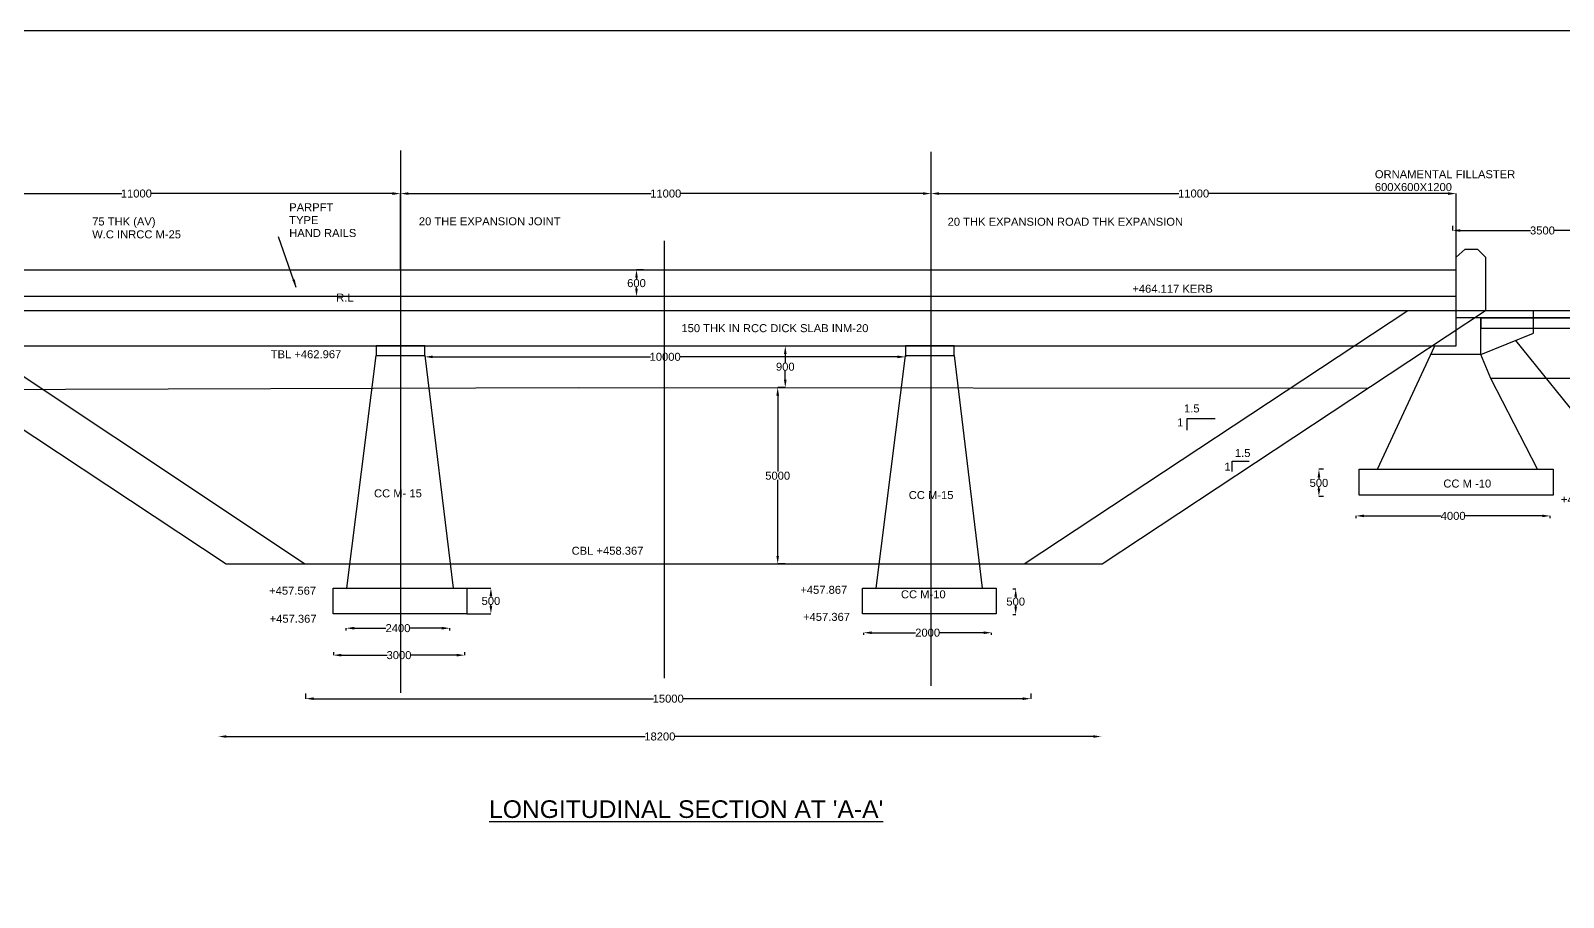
# Model space of a CAD drawing. Header units: inches. Extents: x -78138 to 96486, y -59190 to 52136.
# Drawn here: x -38397 to 38207, y 8807 to 52136 of the extents above; entities that cross this region are included whole.
import ezdxf

# ---------------------------------------------------------------- set-up
doc = ezdxf.new("R2010")
doc.units = ezdxf.units.IN
doc.header["$MEASUREMENT"] = 0
for name, color, linetype in [('DIM', 7, 'Continuous'), ('DRAWING', 7, 'Continuous'), ('TEXT', 7, 'Continuous')]:
    doc.layers.add(name, color=color, linetype=linetype)
doc.styles.get("Standard").update_dxf_attribs({"font": 'arial.ttf'})
doc.dimstyles.get("Standard").update_dxf_attribs({"dimtxt": 400, "dimasz": 400, "dimexe": 0.18, "dimexo": 0.0625, "dimgap": 0.09, "dimtad": 0, "dimtih": 1, "dimtoh": 1, "dimdec": 4, "dimzin": 0, "dimdsep": 46, "dimtxsty": 'Standard', "dimcen": 0.09, "dimadec": 0, "dimazin": 0, "dimtfac": 1, "dimtdec": 4, "dimtofl": 0, "dimtmove": 0, "dimatfit": 3, "dimfxl": 0, "dimtolj": 1, "dimtzin": 0, "dimarcsym": 0})

# ---------------------------------------------------------------- blocks, each defined once
blk = doc.blocks.new('*D4')
at = {"layer": 'Defpoints', "color": 0, "transparency": 16777216}
for p in [(-7774, 40186), (-8117, 38839), (-7774, 38839)]:
    blk.add_point(p, dxfattribs=at)
at = {"layer": 'DIM', "color": 0, "lineweight": -2, "transparency": 16777216}
for p, q in [((-7774, 40186), (-8117, 40186)), ((-8117, 39786), (-8117, 39716)), ((-8117, 39239), (-8117, 39308)), ((-7774, 38839), (-8117, 38839))]:
    blk.add_line(p, q, dxfattribs=at)
at = {"layer": 'DIM', "color": 0, "transparency": 16777216}
for points in [[(-8184, 39786), (-8050, 39786), (-8117, 40186)], [(-8184, 39239), (-8050, 39239), (-8117, 38839)]]:
    blk.add_solid(points, dxfattribs=at)
at = {"layer": 'DIM', "color": 0, "transparency": 16777216, "insert": (-8117, 39512), "char_height": 400, "attachment_point": 5}
blk.add_mtext('\\A1;600', dxfattribs=at)
blk = doc.blocks.new('*D5')
at = {"layer": 'Defpoints', "color": 0, "transparency": 16777216}
for p in [(-18696, 35904), (5326, 35904), (5326, 35829)]:
    blk.add_point(p, dxfattribs=at)
at = {"layer": 'DIM', "color": 0, "lineweight": -2, "transparency": 16777216}
for p, q in [((-18696, 35904), (-18696, 35829)), ((-18296, 35829), (-7418, 35829)), ((4926, 35829), (-5952, 35829)), ((5326, 35904), (5326, 35829))]:
    blk.add_line(p, q, dxfattribs=at)
at = {"layer": 'DIM', "color": 0, "transparency": 16777216}
for points in [[(-18296, 35895), (-18296, 35762), (-18696, 35829)], [(4926, 35895), (4926, 35762), (5326, 35829)]]:
    blk.add_solid(points, dxfattribs=at)
at = {"layer": 'DIM', "color": 0, "transparency": 16777216, "insert": (-6685, 35829), "char_height": 400, "attachment_point": 5}
blk.add_mtext('\\A1;10000', dxfattribs=at)
blk = doc.blocks.new('*D6')
at = {"layer": 'Defpoints', "color": 0, "transparency": 16777216}
for p in [(-1070, 36374), (-901, 34291), (-681, 34291)]:
    blk.add_point(p, dxfattribs=at)
at = {"layer": 'DIM', "color": 0, "lineweight": -2, "transparency": 16777216}
for p, q in [((-1070, 36374), (-681, 36374)), ((-681, 35974), (-681, 35537)), ((-681, 34691), (-681, 35128)), ((-901, 34291), (-681, 34291))]:
    blk.add_line(p, q, dxfattribs=at)
at = {"layer": 'DIM', "color": 0, "transparency": 16777216}
for points in [[(-748, 35974), (-614, 35974), (-681, 36374)], [(-748, 34691), (-614, 34691), (-681, 34291)]]:
    blk.add_solid(points, dxfattribs=at)
at = {"layer": 'DIM', "color": 0, "transparency": 16777216, "insert": (-681, 35333), "char_height": 400, "attachment_point": 5}
blk.add_mtext('\\A1;900', dxfattribs=at)
blk = doc.blocks.new('*D7')
at = {"layer": 'Defpoints', "color": 0, "transparency": 16777216}
for p in [(-681, 34291), (-1060, 25479), (-681, 25479)]:
    blk.add_point(p, dxfattribs=at)
at = {"layer": 'DIM', "color": 0, "lineweight": -2, "transparency": 16777216}
for p, q in [((-681, 34291), (-1060, 34291)), ((-1060, 33891), (-1060, 30089)), ((-1060, 25879), (-1060, 29681)), ((-681, 25479), (-1060, 25479))]:
    blk.add_line(p, q, dxfattribs=at)
at = {"layer": 'DIM', "color": 0, "transparency": 16777216}
for points in [[(-1126, 33891), (-993, 33891), (-1060, 34291)], [(-1126, 25879), (-993, 25879), (-1060, 25479)]]:
    blk.add_solid(points, dxfattribs=at)
at = {"layer": 'DIM', "color": 0, "transparency": 16777216, "insert": (-1060, 29885), "char_height": 400, "attachment_point": 5}
blk.add_mtext('\\A1;5000', dxfattribs=at)
blk = doc.blocks.new('*D10')
at = {"layer": 'Defpoints', "color": 0, "transparency": 16777216}
for p in [(-17452, 22263), (-22622, 22144), (-17452, 22144)]:
    blk.add_point(p, dxfattribs=at)
at = {"layer": 'DIM', "color": 0, "lineweight": -2, "transparency": 16777216}
for p, q in [((-22622, 22144), (-22622, 22263)), ((-22222, 22263), (-20637, 22263)), ((-17852, 22263), (-19437, 22263)), ((-17452, 22144), (-17452, 22263))]:
    blk.add_line(p, q, dxfattribs=at)
at = {"layer": 'DIM', "color": 0, "transparency": 16777216}
for points in [[(-22222, 22330), (-22222, 22196), (-22622, 22263)], [(-17852, 22330), (-17852, 22196), (-17452, 22263)]]:
    blk.add_solid(points, dxfattribs=at)
at = {"layer": 'DIM', "color": 0, "transparency": 16777216, "insert": (-20037, 22263), "char_height": 400, "attachment_point": 5}
blk.add_mtext('\\A1;2400', dxfattribs=at)
blk = doc.blocks.new('*D11')
at = {"layer": 'Defpoints', "color": 0, "transparency": 16777216}
for p in [(-23264, 21067), (-23264, 20915), (-16712, 21067)]:
    blk.add_point(p, dxfattribs=at)
at = {"layer": 'DIM', "color": 0, "lineweight": -2, "transparency": 16777216}
for p, q in [((-23264, 21067), (-23264, 20915)), ((-22864, 20915), (-20584, 20915)), ((-17112, 20915), (-19391, 20915)), ((-16712, 21067), (-16712, 20915))]:
    blk.add_line(p, q, dxfattribs=at)
at = {"layer": 'DIM', "color": 0, "transparency": 16777216}
for points in [[(-22864, 20982), (-22864, 20848), (-23264, 20915)], [(-17112, 20982), (-17112, 20848), (-16712, 20915)]]:
    blk.add_solid(points, dxfattribs=at)
at = {"layer": 'DIM', "color": 0, "transparency": 16777216, "insert": (-19988, 20915), "char_height": 400, "attachment_point": 5}
blk.add_mtext('\\A1;3000', dxfattribs=at)
blk = doc.blocks.new('*D12')
at = {"layer": 'Defpoints', "color": 0, "transparency": 16777216}
for p in [(-24654, 19003), (11590, 19003), (11590, 18739)]:
    blk.add_point(p, dxfattribs=at)
at = {"layer": 'DIM', "color": 0, "lineweight": -2, "transparency": 16777216}
for p, q in [((-24654, 19003), (-24654, 18739)), ((-24254, 18739), (-7265, 18739)), ((11190, 18739), (-5799, 18739)), ((11590, 19003), (11590, 18739))]:
    blk.add_line(p, q, dxfattribs=at)
at = {"layer": 'DIM', "color": 0, "transparency": 16777216}
for points in [[(-24254, 18806), (-24254, 18673), (-24654, 18739)], [(11190, 18806), (11190, 18673), (11590, 18739)]]:
    blk.add_solid(points, dxfattribs=at)
at = {"layer": 'DIM', "color": 0, "transparency": 16777216, "insert": (-6532, 18739), "char_height": 400, "attachment_point": 5}
blk.add_mtext('\\A1;15000', dxfattribs=at)
blk = doc.blocks.new('*D13')
at = {"layer": 'Defpoints', "color": 0, "transparency": 16777216}
for p in [(-29014, 16848), (-29014, 16848), (15113, 16848)]:
    blk.add_point(p, dxfattribs=at)
at = {"layer": 'DIM', "color": 0, "lineweight": -2, "transparency": 16777216}
for p, q in [((-29014, 16848), (-29014, 16848)), ((-28614, 16848), (-7684, 16848)), ((14713, 16848), (-6217, 16848)), ((15113, 16848), (15113, 16848))]:
    blk.add_line(p, q, dxfattribs=at)
at = {"layer": 'DIM', "color": 0, "transparency": 16777216}
for points in [[(-28614, 16914), (-28614, 16781), (-29014, 16848)], [(14713, 16914), (14713, 16781), (15113, 16848)]]:
    blk.add_solid(points, dxfattribs=at)
at = {"layer": 'DIM', "color": 0, "transparency": 16777216, "insert": (-6950, 16848), "char_height": 400, "attachment_point": 5}
blk.add_mtext('\\A1;18200', dxfattribs=at)
blk = doc.blocks.new('*D14')
at = {"layer": 'Defpoints', "color": 0, "transparency": 16777216}
for p in [(3240, 21931), (9631, 22037), (9631, 21931)]:
    blk.add_point(p, dxfattribs=at)
at = {"layer": 'DIM', "color": 0, "lineweight": -2, "transparency": 16777216}
for p, q in [((3240, 21931), (3240, 22037)), ((3640, 22037), (5835, 22037)), ((9231, 22037), (7035, 22037)), ((9631, 21931), (9631, 22037))]:
    blk.add_line(p, q, dxfattribs=at)
at = {"layer": 'DIM', "color": 0, "transparency": 16777216}
for points in [[(3640, 22104), (3640, 21971), (3240, 22037)], [(9231, 22104), (9231, 21971), (9631, 22037)]]:
    blk.add_solid(points, dxfattribs=at)
at = {"layer": 'DIM', "color": 0, "transparency": 16777216, "insert": (6435, 22037), "char_height": 400, "attachment_point": 5}
blk.add_mtext('\\A1;2000', dxfattribs=at)
blk = doc.blocks.new('*D15')
at = {"layer": 'Defpoints', "color": 0, "transparency": 16777216}
for p in [(10700, 24235), (10700, 22946), (10835, 22946)]:
    blk.add_point(p, dxfattribs=at)
at = {"layer": 'DIM', "color": 0, "lineweight": -2, "transparency": 16777216}
for p, q in [((10700, 24235), (10835, 24235)), ((10835, 23835), (10835, 23795)), ((10835, 23346), (10835, 23386)), ((10700, 22946), (10835, 22946))]:
    blk.add_line(p, q, dxfattribs=at)
at = {"layer": 'DIM', "color": 0, "transparency": 16777216}
for points in [[(10768, 23835), (10901, 23835), (10835, 24235)], [(10768, 23346), (10901, 23346), (10835, 22946)]]:
    blk.add_solid(points, dxfattribs=at)
at = {"layer": 'DIM', "color": 0, "transparency": 16777216, "insert": (10835, 23591), "char_height": 400, "attachment_point": 5}
blk.add_mtext('\\A1;500', dxfattribs=at)
blk = doc.blocks.new('*D16')
at = {"layer": 'Defpoints', "color": 0, "transparency": 16777216}
for p in [(26217, 30206), (25991, 28844), (26217, 28844)]:
    blk.add_point(p, dxfattribs=at)
at = {"layer": 'DIM', "color": 0, "lineweight": -2, "transparency": 16777216}
for p, q in [((26217, 30206), (25991, 30206)), ((25991, 29806), (25991, 29729)), ((25991, 29244), (25991, 29321)), ((26217, 28844), (25991, 28844))]:
    blk.add_line(p, q, dxfattribs=at)
at = {"layer": 'DIM', "color": 0, "transparency": 16777216}
for points in [[(25925, 29806), (26058, 29806), (25991, 30206)], [(25925, 29244), (26058, 29244), (25991, 28844)]]:
    blk.add_solid(points, dxfattribs=at)
at = {"layer": 'DIM', "color": 0, "transparency": 16777216, "insert": (25991, 29525), "char_height": 400, "attachment_point": 5}
blk.add_mtext('\\A1;500', dxfattribs=at)
blk = doc.blocks.new('*D17')
at = {"layer": 'Defpoints', "color": 0, "transparency": 16777216}
for p in [(27848, 27756), (37551, 27877), (37551, 27756)]:
    blk.add_point(p, dxfattribs=at)
at = {"layer": 'DIM', "color": 0, "lineweight": -2, "transparency": 16777216}
for p, q in [((27848, 27756), (27848, 27877)), ((28248, 27877), (32094, 27877)), ((37151, 27877), (33304, 27877)), ((37551, 27756), (37551, 27877))]:
    blk.add_line(p, q, dxfattribs=at)
at = {"layer": 'DIM', "color": 0, "transparency": 16777216}
for points in [[(28248, 27944), (28248, 27810), (27848, 27877)], [(37151, 27944), (37151, 27810), (37551, 27877)]]:
    blk.add_solid(points, dxfattribs=at)
at = {"layer": 'DIM', "color": 0, "transparency": 16777216, "insert": (32699, 27877), "char_height": 400, "attachment_point": 5}
blk.add_mtext('\\A1;4000', dxfattribs=at)
blk = doc.blocks.new('*D18')
at = {"layer": 'Defpoints', "color": 0, "transparency": 16777216}
for p in [(32666, 42385), (41661, 42546), (41661, 42144)]:
    blk.add_point(p, dxfattribs=at)
at = {"layer": 'DIM', "color": 0, "lineweight": -2, "transparency": 16777216}
for p, q in [((32666, 42384), (32666, 42144)), ((33066, 42144), (36567, 42144)), ((41261, 42144), (37760, 42144)), ((41661, 42546), (41661, 42144))]:
    blk.add_line(p, q, dxfattribs=at)
at = {"layer": 'DIM', "color": 0, "transparency": 16777216}
for points in [[(33066, 42210), (33066, 42077), (32666, 42144)], [(41261, 42210), (41261, 42077), (41661, 42144)]]:
    blk.add_solid(points, dxfattribs=at)
at = {"layer": 'DIM', "color": 0, "transparency": 16777216, "insert": (37163, 42144), "char_height": 400, "attachment_point": 5}
blk.add_mtext('\\A1;3500', dxfattribs=at)
blk = doc.blocks.new('*D32')
at = {"layer": 'Defpoints', "color": 0, "transparency": 16777216}
for p in [(-16591, 24272), (-16591, 22975), (-15393, 22975)]:
    blk.add_point(p, dxfattribs=at)
at = {"layer": 'DIM', "color": 0, "lineweight": -2, "transparency": 16777216}
for p, q in [((-16591, 24272), (-15393, 24272)), ((-15393, 23872), (-15393, 23828)), ((-15393, 23375), (-15393, 23419)), ((-16591, 22975), (-15393, 22975))]:
    blk.add_line(p, q, dxfattribs=at)
at = {"layer": 'DIM', "color": 0, "transparency": 16777216}
for points in [[(-15460, 23872), (-15327, 23872), (-15393, 24272)], [(-15460, 23375), (-15327, 23375), (-15393, 22975)]]:
    blk.add_solid(points, dxfattribs=at)
at = {"layer": 'DIM', "color": 0, "transparency": 16777216, "insert": (-15393, 23623), "char_height": 400, "attachment_point": 5}
blk.add_mtext('\\A1;500', dxfattribs=at)
blk = doc.blocks.new('*D38')
at = {"layer": 'Defpoints', "color": 0, "transparency": 16777216}
for p in [(-19916, 43991), (-46312, 40728), (-19916, 40728)]:
    blk.add_point(p, dxfattribs=at)
at = {"layer": 'DIM', "color": 0, "lineweight": -2, "transparency": 16777216}
for p, q in [((-46312, 40728), (-46312, 43991)), ((-45912, 43991), (-33847, 43991)), ((-20316, 43991), (-32381, 43991)), ((-19916, 40728), (-19916, 43991))]:
    blk.add_line(p, q, dxfattribs=at)
at = {"layer": 'DIM', "color": 0, "transparency": 16777216}
for points in [[(-45912, 44058), (-45912, 43924), (-46312, 43991)], [(-20316, 44058), (-20316, 43924), (-19916, 43991)]]:
    blk.add_solid(points, dxfattribs=at)
at = {"layer": 'DIM', "color": 0, "transparency": 16777216, "insert": (-33114, 43991), "char_height": 400, "attachment_point": 5}
blk.add_mtext('\\A1;11000', dxfattribs=at)
blk = doc.blocks.new('*D39')
at = {"layer": 'Defpoints', "color": 0, "transparency": 16777216}
for p in [(6605, 43991), (-19916, 40186), (6605, 40186)]:
    blk.add_point(p, dxfattribs=at)
at = {"layer": 'DIM', "color": 0, "lineweight": -2, "transparency": 16777216}
for p, q in [((-19916, 40186), (-19916, 43992)), ((-19516, 43991), (-7389, 43991)), ((6205, 43991), (-5922, 43991)), ((6605, 40186), (6605, 43992))]:
    blk.add_line(p, q, dxfattribs=at)
at = {"layer": 'DIM', "color": 0, "transparency": 16777216}
for points in [[(-19516, 44058), (-19516, 43925), (-19916, 43991)], [(6205, 44058), (6205, 43925), (6605, 43991)]]:
    blk.add_solid(points, dxfattribs=at)
at = {"layer": 'DIM', "color": 0, "transparency": 16777216, "insert": (-6655, 43991), "char_height": 400, "attachment_point": 5}
blk.add_mtext('\\A1;11000', dxfattribs=at)
blk = doc.blocks.new('*D40')
at = {"layer": 'Defpoints', "color": 0, "transparency": 16777216}
for p in [(32850, 43992), (6605, 40673), (32850, 40673)]:
    blk.add_point(p, dxfattribs=at)
at = {"layer": 'DIM', "color": 0, "lineweight": -2, "transparency": 16777216}
for p, q in [((6605, 40673), (6605, 43992)), ((7005, 43992), (18994, 43992)), ((32450, 43992), (20461, 43992)), ((32850, 40673), (32850, 43992))]:
    blk.add_line(p, q, dxfattribs=at)
at = {"layer": 'DIM', "color": 0, "transparency": 16777216}
for points in [[(7005, 44058), (7005, 43925), (6605, 43992)], [(32450, 44058), (32450, 43925), (32850, 43992)]]:
    blk.add_solid(points, dxfattribs=at)
at = {"layer": 'DIM', "color": 0, "transparency": 16777216, "insert": (19728, 43992), "char_height": 400, "attachment_point": 5}
blk.add_mtext('\\A1;11000', dxfattribs=at)

msp = doc.modelspace()

# ---------------------------------------------------------------- linework, layer by layer
at = {"layer": 'DIM'}
msp.add_lwpolyline([(96116.94438, -59189.93795), (-78138.09425, -59189.93795), (-78138.09425, 52136.46224), (96116.94438, 52136.46224)], close=True, dxfattribs=at)
for points in [[(19401.1743, 32165.10815), (19401.1743, 32752.64732), (20804.60819, 32752.64732)], [(21661.11572, 30093.26001), (21661.11572, 30618.95287), (22507.30393, 30618.95287)]]:
    msp.add_lwpolyline(points, dxfattribs=at)
at = {"layer": 'DRAWING'}
for points in [[(-19915.5557, 46144.85305), (-19915.5557, 19032.27796)], [(6604.96219, 19386.38392), (6604.96219, 46083.81539)], [(-6720.36124, 19766.42265), (-6720.36124, 41636.04901)], [(-76961.23408, 35224.54273), (-64619.43172, 38153.31391), (51098.6067, 38153.31391), (69481.23357, 34752.74672), (34580.53764, 34752.74672), (34086.23642, 35937.85137), (34086.23642, 37785.47239), (32850.07339, 37785.47239), (32850.07339, 40815.88819), (33295.81442, 41218.10866), (33922.92445, 41218.10866), (34319.15721, 40809.85748), (34319.15721, 38153.31391)], [(-47769.80327, 38153.31391), (-47769.80327, 40668.23697), (-47384.11548, 41138.27846), (-46782.19305, 41138.27846), (-46312.40041, 40727.67419), (-46312.40041, 36374.45602), (32856.27651, 36374.45602), (32850.07339, 37785.47239)], [(-46369.04922, 40185.60223), (32839.65726, 40185.60223)], [(32850.07339, 38838.58622), (-46312.40041, 38838.58622)], [(-47769.80327, 38153.31391), (-28632.66704, 25479.41518), (15162.50978, 25479.41518), (34319.15721, 38153.31391)], [(-24715.84617, 25479.41518), (-43729.25015, 38153.31391)], [(11257.06806, 25479.41518), (30436.20974, 38153.31391)], [(34086.23642, 37785.47239), (41293.45855, 37785.47239), (41293.45855, 38153.31391)], [(34086.23642, 35951.0667), (36715.3496, 37008.93924), (36715.3496, 38153.31391)], [(28914.3833, 30214.15705), (31782.33861, 36374.45602)], [(35812.10391, 36645.50156), (39533.57376, 32049.5443), (41346.64101, 32049.5443)], [(-22598.60866, 24271.60072), (-21127.36532, 35904.30543)], [(-18695.55353, 35904.30543), (-17285.21755, 24271.60072)], [(3854.52897, 24271.60072), (5325.77231, 35904.30543)], [(7757.5841, 35904.30543), (9167.92008, 24271.60072)], [(34086.23642, 35937.85137), (31579.07532, 35937.85137)], [(36921.66349, 30214.15705), (34580.53764, 34752.74672)]]:
    msp.add_lwpolyline(points, dxfattribs=at)
for points in [[(41293.45855, 37785.47239), (34086.23642, 37785.47239), (34086.23642, 37259.53667), (41293.45855, 37259.53667)], [(-18695.55353, 36374.45602), (-21127.36532, 36374.45602), (-21127.36532, 35904.30543), (-18695.55353, 35904.30543)], [(7757.5841, 36374.45602), (5325.77231, 36374.45602), (5325.77231, 35904.30543), (7757.5841, 35904.30543)], [(27999.71163, 30214.15705), (37693.41419, 30214.15705), (37693.41419, 28915.1363), (27999.71163, 28915.1363)], [(-23273.03755, 24271.60072), (-16590.60911, 24271.60072), (-16590.60911, 22974.93625), (-23273.03755, 22974.93625)], [(3180.10008, 24271.60072), (9862.52852, 24271.60072), (9862.52852, 22974.93625), (3180.10008, 22974.93625)]]:
    msp.add_lwpolyline(points, close=True, dxfattribs=at)
at = {"layer": 'DRAWING', "ltscale": 10}
msp.add_lwpolyline([(-41804.45866, 34202.66149), (-11023.26353, 34298.06939), (28449.23969, 34269.81914)], dxfattribs=at)

# ---------------------------------------------------------------- texts
at = {"layer": 'TEXT'}
for s, height, p in [('ORNAMENTAL FILLASTER ', 400, (28787.28724, 44758.64803)), ('600X600X1200', 400, (28787.28724, 44116.08323)), ('PARPFT', 400, (-25473.40975, 43105.22856)), ('W.C INRCC M-25', 400, (-35321.14273, 41753.13834)), ('75 THK (AV)', 400, (-35321.14273, 42395.70314)), ('TYPE ', 400, (-25473.40975, 42462.66376)), ('HAND RAILS', 400, (-25473.40975, 41820.09895)), ('20 THE EXPANSION JOINT', 400, (-18994.3933, 42405.66622)), ('20 THK EXPANSION ROAD THK EXPANSION', 400, (7432.51326, 42383.01008)), ('+464.117 KERB ', 400, (16665.02143, 39034.3328)), ('R.L ', 400, (-23126.95269, 38593.85324)), ('150 THK IN RCC DICK SLAB INM-20', 400, (-5871.37647, 37062.87816)), ('TBL +462.967', 400, (-26397.72033, 35758.7926)), ('1.5', 400, (19248.07631, 33050.8547)), ('1', 400, (18905.03527, 32352.28523)), ('1.5', 400, (21792.10666, 30820.88422)), ('1', 400, (21265.10077, 30138.24035)), ('CC M- 15', 400, (-21234.81428, 28804.88156)), ('CC M-15', 400, (5490.10568, 28718.61793)), ('CC M -10', 400, (32210.3151, 29295.13847)), ('+459.500', 400, (38082.82458, 28500.99223)), ('CBL +458.367', 400, (-11359.22998, 25935.89316)), ('+457.567', 400, (-26477.73176, 23937.22331)), ('+457.867', 400, (70.54965, 23981.77017)), ('CC M-10', 400, (5099.85042, 23756.92155)), ('+457.367', 400, (207.28084, 22629.64716)), ('+457.367', 400, (-26452.67939, 22535.83953)), ("%%ULONGITUDINAL SECTION AT 'A-A'", 881.8352643, (-15484.94946, 12777.01472))]:
    msp.add_text(s, height=height, dxfattribs=at).set_placement(p)

# ---------------------------------------------------------------- dimensions: what is measured, and where the dimension line sits
at = {"layer": 'DIM'}
for base, p1, p2, text, picture, middle in [((-19915.5557, 43991.16285), (-46312.40041, 40727.67419), (-19915.5557, 40727.67419), '11000', '*D38', (-33113.97805, 43991.16285)), ((6604.96219, 43991.34285), (-19915.5557, 40185.60223), (6604.96219, 40185.60223), '11000', '*D39', (-6655.29675, 43991.34285)), ((32850.07339, 43991.52285), (6604.96219, 40672.96028), (32850.07339, 40672.96028), '11000', '*D40', (19727.51779, 43991.52285)), ((41660.90177, 42143.76575), (32665.77044, 42384.54902), (41660.90177, 42545.63867), '3500', '*D18', (37163.33611, 42143.76575)), ((5325.77231, 35828.78508), (-18695.55353, 35904.30543), (5325.77231, 35904.30543), '10000', '*D5', (-6684.89061, 35828.78508)), ((37550.59069, 27876.95227), (27847.77597, 27755.80426), (37550.59069, 27755.80426), '4000', '*D17', (32699.18333, 27876.95227)), ((-17452.20086, 22263.09575), (-22621.55703, 22143.51975), (-17452.20086, 22143.51975), '2400', '*D10', (-20036.87894, 22263.09575)), ((9630.63055, 22037.19418), (3239.51271, 21930.79608), (9630.63055, 21930.79608), '2000', '*D14', (6435.07163, 22037.19418)), ((-23263.64567, 20915.1472), (-16712.16618, 21067.33487), (-23263.64567, 21067.33487), '3000', '*D11', (-19987.90592, 20915.1472)), ((11589.82608, 18739.34922), (-24654.01492, 19003.28269), (11589.82608, 19003.28269), '15000', '*D12', (-6532.09442, 18739.34922)), ((-29013.84574, 16847.82634), (15112.92107, 16847.82634), (-29013.84574, 16847.82634), '18200', '*D13', (-6950.46233, 16847.82634))]:
    dim = msp.add_linear_dim(base=base, p1=p1, p2=p2, text=text, dimstyle='Standard', dxfattribs=at)
    dim.commit()
    dim.dimension.update_dxf_attribs({"geometry": picture, "text_midpoint": middle})
for base, p1, p2, text, picture, middle in [((-8116.94714, 38838.58622), (-7773.59719, 40185.60223), (-7773.59719, 38838.58622), '600', '*D4', (-8116.94714, 39512.09423)), ((-681.16582, 34290.82472), (-1070.42476, 36374.45602), (-900.68354, 34290.82472), '900', '*D6', (-681.16582, 35332.64037)), ((-1059.50398, 25479.41518), (-681.16582, 34290.82472), (-681.16582, 25479.41518), '5000', '*D7', (-1059.50398, 29885.11995)), ((25991.43347, 28843.54308), (26216.86994, 30206.48208), (26216.86994, 28843.54308), '500', '*D16', (25991.43347, 29525.01258)), ((-15393.33537, 22974.93625), (-16590.60911, 24271.60072), (-16590.60911, 22974.93625), '500', '*D32', (-15393.33537, 23623.26848)), ((10834.65406, 22946.27349), (10700.28503, 24234.75668), (10700.28503, 22946.27349), '500', '*D15', (10834.65406, 23590.51508))]:
    dim = msp.add_linear_dim(base=base, p1=p1, p2=p2, angle=90, text=text, dimstyle='Standard', dxfattribs=at)
    dim.commit()
    dim.dimension.update_dxf_attribs({"geometry": picture, "text_midpoint": middle})

# ---------------------------------------------------------------- leaders
msp.add_leader([(-25123.15771, 39300.33965), (-26002.48264, 41835.52282)], dimstyle='Standard', override={"dimgap": 0.09, "dimtad": 0}, dxfattribs=at)

doc.saveas('drawing.dxf')
